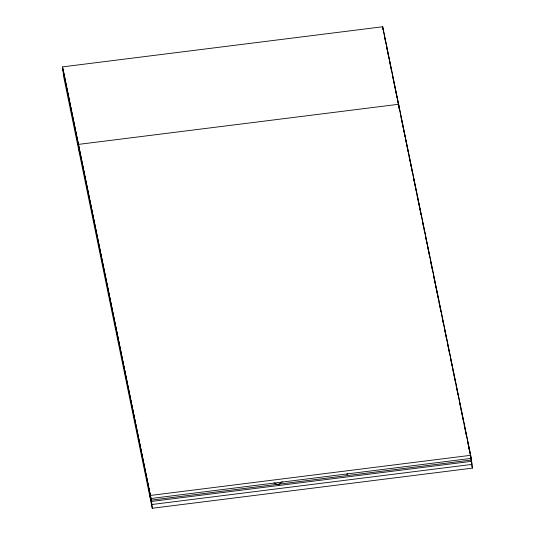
<?xml version="1.0" encoding="UTF-8"?>
<svg xmlns="http://www.w3.org/2000/svg" width="535" height="535" viewBox="0 0 535 535"><rect width="100%" height="100%" fill="white"/><g stroke="black" fill="none" stroke-linecap="round" stroke-linejoin="round"><path stroke-width="0.8" d="M282.353 481.667L278.474 484.777L273.92 482.924M346.72 474.652L347.931 473.682M62.615 66.868L382.732 26.75L470.706 455.312L471.041 458.395L150.923 498.513L62.615 66.868L63.692 76.759L152.268 508.25L472.385 468.132L471.502 460.02L382.926 28.536M150.589 495.43L470.706 455.312M62.809 68.647L151.385 500.138L471.502 460.02M384.411 36.36L385.748 42.887M386.584 46.966L387.253 50.23M387.594 51.862L388.932 58.395M389.266 60.027L391.613 71.449M392.449 75.529L394.288 84.503M394.629 86.135L395.298 89.398M395.632 91.037L396.97 97.564M397.806 101.643L399.652 110.605M400.983 117.111L402.32 123.618M402.654 125.243L404.988 136.626M405.824 140.692L408.158 152.074M408.994 156.14L410.332 162.647M410.666 164.272L412.498 173.213M413.836 179.72L414.17 181.345M414.337 182.161L415.173 186.247M415.514 187.879L416.183 191.149M417.019 195.235L418.363 201.775M418.698 203.407L421.045 214.849M422.389 221.39L423.733 227.923M424.068 229.562L424.736 232.832M425.579 236.918L426.917 243.452M427.258 245.09L428.428 250.808M428.762 252.446L429.605 256.532M430.441 260.619L432.287 269.607M433.631 276.147L435.477 285.135M435.811 286.767L438.158 298.209M439.001 302.295L440.84 311.29M442.184 317.823L443.528 324.364M444.364 328.45L446.712 339.892M447.554 343.978L449.4 352.966M450.744 359.507L452.082 366.047M452.924 370.133L453.593 373.397M453.927 375.035L455.272 381.575M456.108 385.661L457.953 394.649M459.297 401.19L460.642 407.723M460.976 409.362L462.146 415.08M462.487 416.712L463.323 420.798M464.159 424.89L466.513 436.326M467.349 440.412L469.195 449.407M469.396 450.396L470.198 454.309M470.519 455.86L471.643 461.317L151.525 501.435L62.956 69.951M470.532 457.385L471.335 461.284M471.656 462.842L471.977 464.4L151.86 504.518L149.459 492.815M471.542 464.039L472.385 468.132M469.095 448.323L469.275 449.942M414.003 179.078L414.25 181.392M399.103 108.491L398.649 104.271L78.531 144.39L79.608 154.281M382.732 26.75L383.067 29.833M151.385 500.138L152.268 508.25M148.984 488.435L149.867 496.547"/></g></svg>
